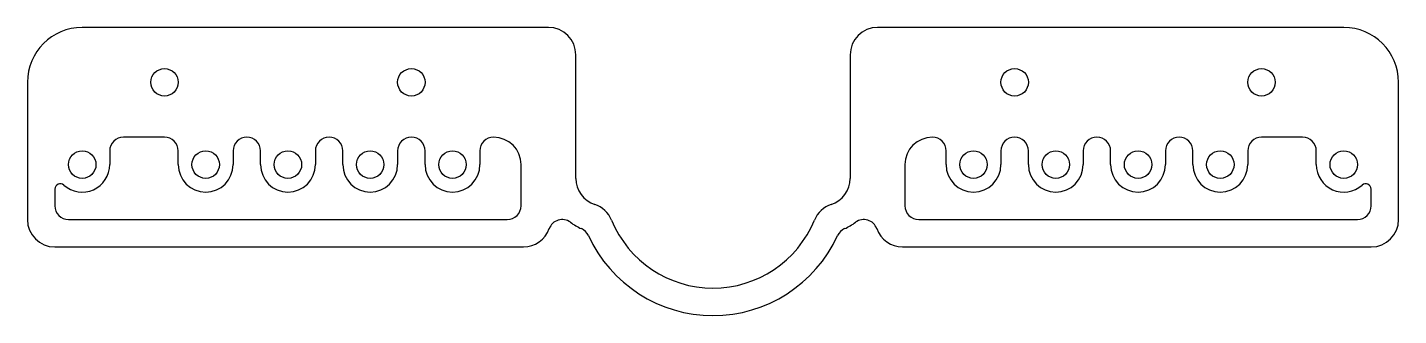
# Model space of a CAD drawing. Header units: millimetres. Extents: x -250 to 250, y -30 to 75.
import ezdxf

# ---------------------------------------------------------------- set-up
doc = ezdxf.new("R2010")
doc.units = ezdxf.units.MM

msp = doc.modelspace()

# ---------------------------------------------------------------- linework, layer by layer
at = {"color": 7, "linetype": 'Continuous', "lineweight": 25}
for p, q in [((-60, 75), (-230, 75)), ((230, 75), (60, 75)), ((-50, 20), (-50, 65)), ((50, 65), (50, 20)), ((-250, 55), (-250, 5)), ((250, 5), (250, 55)), ((-200, 35), (-215, 35)), ((215, 35), (200, 35)), ((-220, 30), (-220, 25)), ((-195, 25), (-195, 30)), ((-175, 30), (-175, 25)), ((-165, 25), (-165, 30)), ((-145, 30), (-145, 25)), ((-135, 25), (-135, 30)), ((-115, 30), (-115, 25)), ((-105, 25), (-105, 30)), ((-85, 30), (-85, 25)), ((85, 25), (85, 30)), ((105, 30), (105, 25)), ((115, 25), (115, 30)), ((135, 30), (135, 25)), ((145, 25), (145, 30)), ((165, 30), (165, 25)), ((175, 25), (175, 30)), ((195, 30), (195, 25)), ((220, 25), (220, 30)), ((-70, 10), (-70, 25)), ((70, 25), (70, 10)), ((-240, 16.06), (-240, 10)), ((240, 10), (240, 16.06)), ((-235, 5), (-75, 5)), ((75, 5), (235, 5)), ((-240, -5), (-69.14, -5)), ((69.14, -5), (240, -5))]:
    msp.add_line(p, q, dxfattribs=at)
for centre in [(-200, 55), (-110, 55), (110, 55), (200, 55), (-230, 25), (-185, 25), (-155, 25), (-125, 25), (-95, 25), (95, 25), (125, 25), (155, 25), (185, 25), (230, 25)]:
    msp.add_circle(centre, 5, dxfattribs=at)
for centre, radius, start, end in [((-230, 55), 20, 90, 180), ((-60, 65), 10, 0, 90), ((60, 65), 10, 90, 180), ((230, 55), 20, 0, 90), ((-200, 30), 5, 0, 90), ((-215, 30), 5, 90, 180), ((-170, 30), 5, 0, 180), ((-140, 30), 5, 0, 180), ((-110, 30), 5, 0, 180), ((-80, 30), 5, 90, 180), ((-80, 25), 10, 0, 90), ((80, 25), 10, 90, 180), ((80, 30), 5, 0, 90), ((110, 30), 5, 0, 180), ((140, 30), 5, 0, 180), ((170, 30), 5, 0, 180), ((200, 30), 5, 90, 180), ((215, 30), 5, 0, 90), ((-230, 25), 10, 228.1897, 0), ((-185, 25), 10, 180, 0), ((-155, 25), 10, 180, 0), ((-125, 25), 10, 180, 0), ((-95, 25), 10, 180, 0), ((95, 25), 10, 180, 0), ((125, 25), 10, 180, 0), ((155, 25), 10, 180, 0), ((185, 25), 10, 180, 0), ((230, 25), 10, 180, 311.8103), ((-238, 16.06), 2, 48.1897, 180), ((-40, 20), 10, 180, 251.79), ((40, 20), 10, 288.21, 0), ((238, 16.06), 2, 0, 131.8103), ((-46.25, 1), 10, 22.3316, 71.79), ((46.25, 1), 10, 108.21, 157.6684), ((-235, 10), 5, 180, 270), ((-75, 10), 5, 270, 0), ((75, 10), 5, 180, 270), ((235, 10), 5, 270, 0), ((-240, 5), 10, 180, 270), ((-69.14, 5), 10, 270, 340.5288), ((-55, 0), 5, 53.1301, 160.5288), ((-40, 20), 20, 233.1301, 246.4218), ((-50, -2.91), 5, 24.62, 66.4218), ((0, 20), 40, 202.3316, 337.6684), ((50, -2.91), 5, 113.5782, 155.38), ((40, 20), 20, 293.5782, 306.8699), ((55, 0), 5, 19.4712, 126.8699), ((69.14, 5), 10, 199.4712, 270), ((240, 5), 10, 270, 0), ((0, 20), 50, 204.62, 335.38)]:
    msp.add_arc(centre, radius, start, end, dxfattribs=at)

doc.saveas('drawing.dxf')
